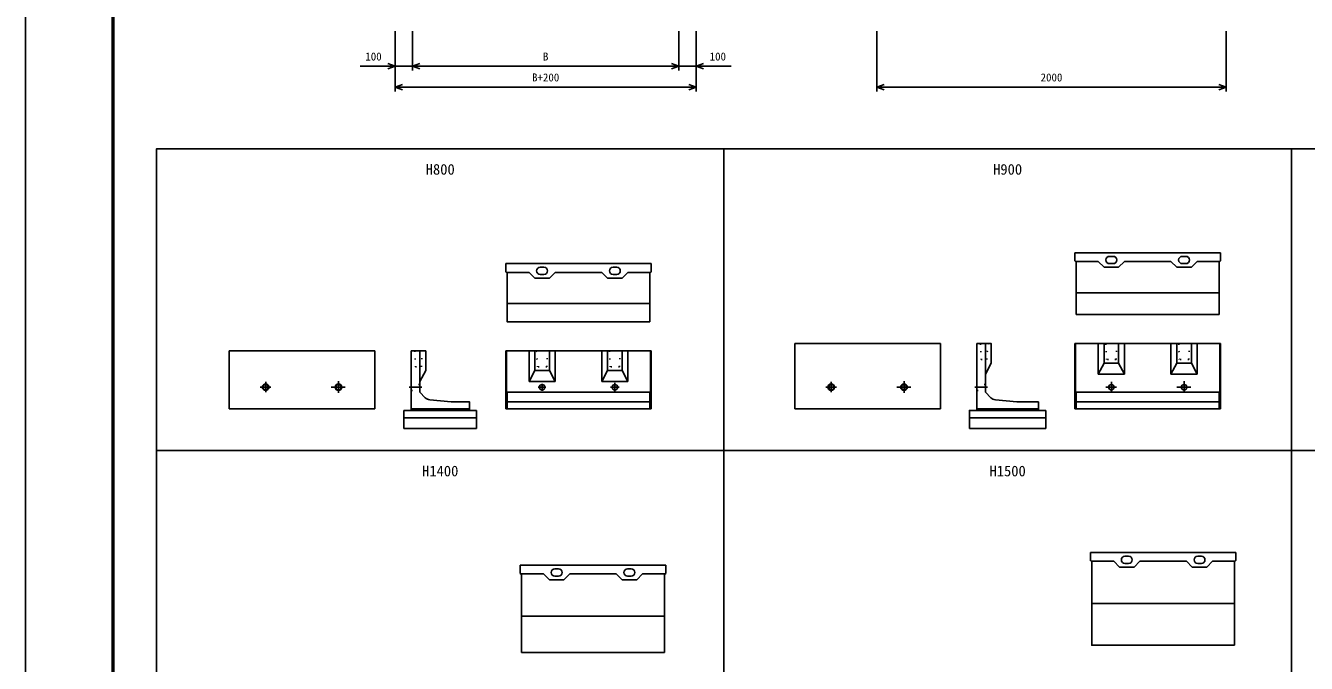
# Model space of a CAD drawing. Units: millimetres, scale not verified. Extents: x -50400 to 50400, y -17820 to 17820.
# Drawn here: x -50400 to -32794, y -857 to 7917 of the extents above; entities that cross this region are included whole.
import ezdxf
from ezdxf.enums import TextEntityAlignment as Align

# ---------------------------------------------------------------- set-up
doc = ezdxf.new("R2010")
doc.units = ezdxf.units.MM
doc.header["$LTSCALE"] = 60
doc.linetypes.add('CHAIN1', pattern=[8, 5, -1, 1, -1])
doc.linetypes.add('DOTTED', pattern=[1.75, 0.25, -1.5])
for name, color, linetype, lineweight in [('0-0_CENTER', 7, 'CHAIN1', 25), ('0-1_DIM', 7, 'Continuous', 25), ('0-2_Defpoints', 5, 'Continuous', 25), ('0-4_HYO', 3, 'Continuous', 25), ('0-6_OUTLINE', 1, 'Continuous', 25), ('0-7_OUTLINE2', 4, 'DOTTED', 25), ('0-8_TXT', 7, 'Continuous', 25), ('0-9_WAKU', 3, 'Continuous', 25)]:
    doc.layers.add(name, color=color, linetype=linetype, lineweight=lineweight)
doc.styles.add('ＭＳ ゴシック', font='')
doc.styles.get('ＭＳ ゴシック').set_extended_font_data('MS Gothic')

msp = doc.modelspace()

# ---------------------------------------------------------------- linework, layer by layer
at = {"layer": '0-0_CENTER'}
for p, q in [((-47100, 3016), (-47100, 2876.42)), ((-46100, 3025.69), (-46100, 2864.78)), ((-42300, 3000.55), (-42300, 2887.19)), ((-39325, 3016), (-39325, 2876.42)), ((-38325, 3025.69), (-38325, 2864.78)), ((-35475, 3016), (-35475, 2876.42)), ((-34475, 3025.69), (-34475, 2864.78)), ((-47174.99, 2942.61), (-47028.15, 2942.61)), ((-46200.29, 2942.61), (-46005.9, 2942.61)), ((-45126.11, 2942.61), (-44951.55, 2942.61)), ((-43352.62, 2942.61), (-43248.97, 2942.61)), ((-43300, 2990.09), (-43300, 2894.77)), ((-42357.77, 2942.61), (-42242.71, 2942.61)), ((-39399.99, 2942.61), (-39253.15, 2942.61)), ((-38425.29, 2942.61), (-38230.9, 2942.61)), ((-37351.11, 2942.61), (-37176.55, 2942.61)), ((-35549.99, 2942.61), (-35403.15, 2942.61)), ((-34575.29, 2942.61), (-34380.9, 2942.61))]:
    msp.add_line(p, q, dxfattribs=at)
at = {"layer": '0-1_DIM'}
for p, q in [((-45320.77, 7010.99), (-45320.77, 7838.99)), ((-45080.77, 7298.99), (-45080.77, 7838.99)), ((-45080.77, 7298.99), (-45080.77, 7838.99)), ((-41420.77, 7298.99), (-41420.77, 7838.99)), ((-41180.77, 7010.99), (-41180.77, 7838.99)), ((-38697.36, 7010.99), (-38697.36, 7838.99)), ((-33897.36, 7010.99), (-33897.36, 7838.99)), ((-45799.68, 7358.99), (-45320.77, 7358.99)), ((-45320.77, 7358.99), (-45080.77, 7358.99)), ((-45080.77, 7358.99), (-41420.77, 7358.99)), ((-41420.77, 7358.99), (-41180.77, 7358.99)), ((-40701.86, 7358.99), (-41180.77, 7358.99)), ((-45320.77, 7070.99), (-41180.77, 7070.99)), ((-38697.36, 7070.99), (-33897.36, 7070.99))]:
    msp.add_line(p, q, dxfattribs=at)
for points in [[(-45422.26, 7395.93), (-45320.77, 7358.99), (-45422.26, 7322.05)], [(-44979.28, 7395.93), (-45080.77, 7358.99), (-44979.28, 7322.05)], [(-41522.26, 7395.93), (-41420.77, 7358.99), (-41522.26, 7322.05)], [(-41079.28, 7395.93), (-41180.77, 7358.99), (-41079.28, 7322.05)], [(-45219.28, 7107.93), (-45320.77, 7070.99), (-45219.28, 7034.05)], [(-41282.26, 7107.93), (-41180.77, 7070.99), (-41282.26, 7034.05)], [(-38595.88, 7107.93), (-38697.36, 7070.99), (-38595.88, 7034.05)], [(-33998.85, 7107.93), (-33897.36, 7070.99), (-33998.85, 7034.05)]]:
    msp.add_lwpolyline(points, dxfattribs=at)
at = {"layer": '0-2_Defpoints'}
msp.add_lwpolyline([(-50400, -17820), (0, -17820), (0, 17820), (-50400, 17820)], close=True, dxfattribs=at)
at = {"layer": '0-4_HYO'}
for points in [[(-48600, 2072.61), (-40800, 2072.61), (-40800, 6222.61), (-48600, 6222.61)], [(-40800, 2072.61), (-33000, 2072.61), (-33000, 6222.61), (-40800, 6222.61)], [(-33000, 2072.61), (-25200, 2072.61), (-25200, 6222.61), (-33000, 6222.61)], [(-48600, -3077.39), (-40800, -3077.39), (-40800, 2072.61), (-48600, 2072.61)], [(-40800, -3077.39), (-33000, -3077.39), (-33000, 2072.61), (-40800, 2072.61)], [(-33000, -3077.39), (-25200, -3077.39), (-25200, 2072.61), (-33000, 2072.61)]]:
    msp.add_lwpolyline(points, close=True, dxfattribs=at)
at = {"layer": '0-6_OUTLINE'}
for p, q in [((-35975, 4792.61), (-33975, 4792.61)), ((-35975, 4681.61), (-35975, 4792.61)), ((-33975, 4681.61), (-33975, 4792.61)), ((-43800, 4642.61), (-41800, 4642.61)), ((-43800, 4531.61), (-43800, 4642.61)), ((-43275, 4592.61), (-43325, 4592.61)), ((-42275, 4592.61), (-42325, 4592.61)), ((-41800, 4531.61), (-41800, 4642.61)), ((-35957, 4663.61), (-35975, 4681.61)), ((-35966, 4672.61), (-35655, 4672.61)), ((-35957, 3942.61), (-35957, 4663.61)), ((-35575, 4592.61), (-35655, 4672.61)), ((-35375, 4592.61), (-35575, 4592.61)), ((-35450, 4742.61), (-35500, 4742.61)), ((-35450, 4642.61), (-35500, 4642.61)), ((-35375, 4592.61), (-35295, 4672.61)), ((-34655, 4672.61), (-35295, 4672.61)), ((-34575, 4592.61), (-34655, 4672.61)), ((-34375, 4592.61), (-34574.26, 4592.61)), ((-34450, 4742.61), (-34500, 4742.61)), ((-34450, 4642.61), (-34500, 4642.61)), ((-34375, 4592.61), (-34295, 4672.61)), ((-33984, 4672.61), (-34295, 4672.61)), ((-33993, 4663.61), (-33975, 4681.61)), ((-33993, 3942.61), (-33993, 4663.61)), ((-43782, 4513.61), (-43800, 4531.61)), ((-43791, 4522.61), (-43480, 4522.61)), ((-43400, 4442.61), (-43480, 4522.61)), ((-43200, 4442.61), (-43400, 4442.61)), ((-43275, 4492.61), (-43325, 4492.61)), ((-43200, 4442.61), (-43120, 4522.61)), ((-42480, 4522.61), (-43120, 4522.61)), ((-42400, 4442.61), (-42480, 4522.61)), ((-42200, 4442.61), (-42399.26, 4442.61)), ((-42275, 4492.61), (-42325, 4492.61)), ((-42200, 4442.61), (-42120, 4522.61)), ((-41809, 4522.61), (-42120, 4522.61)), ((-41818, 4513.61), (-41800, 4531.61)), ((-41818, 3842.61), (-41818, 4513.61)), ((-33993, 4242.61), (-35957, 4242.61)), ((-41818, 4092.61), (-43782, 4092.61)), ((-33993, 3942.61), (-35957, 3942.61)), ((-39825, 3542.61), (-37825, 3542.61)), ((-39825, 2642.61), (-39825, 3542.61)), ((-37825, 2642.61), (-37825, 3542.61)), ((-37325, 2622.61), (-37325, 3542.61)), ((-37205, 3542.61), (-37205, 2872.61)), ((-35975, 2642.61), (-35975, 3542.61)), ((-35975, 3542.61), (-33975, 3542.61)), ((-35966, 2872.61), (-35966, 3542.61)), ((-35655, 3542.61), (-35655, 3122.61)), ((-35575, 3542.61), (-35575, 3272.61)), ((-35375, 3542.61), (-35375, 3272.61)), ((-35295, 3542.61), (-35295, 3122.61)), ((-34655, 3542.61), (-34655, 3122.61)), ((-34575, 3542.61), (-34575, 3272.61)), ((-34375, 3542.61), (-34375, 3272.61)), ((-34295, 3542.61), (-34295, 3122.61)), ((-33984, 2872.61), (-33984, 3542.61)), ((-33975, 2642.61), (-33975, 3542.61)), ((-47600, 3442.61), (-45600, 3442.61)), ((-47600, 2642.61), (-47600, 3442.61)), ((-45600, 2642.61), (-45600, 3442.61)), ((-45100, 2622.61), (-45100, 3442.61)), ((-44980, 3442.61), (-44980, 2872.61)), ((-43800, 3442.61), (-41800, 3442.61)), ((-43800, 3442.61), (-43800, 2642.61)), ((-43791, 2872.61), (-43791, 3442.61)), ((-43480, 3442.61), (-43480, 3022.61)), ((-43400, 3442.61), (-43400, 3172.61)), ((-43200, 3442.61), (-43200, 3172.61)), ((-43120, 3442.61), (-43120, 3022.61)), ((-42480, 3442.61), (-42480, 3022.61)), ((-42400, 3442.61), (-42400, 3172.61)), ((-42200, 3442.61), (-42200, 3172.61)), ((-42120, 3442.61), (-42120, 3022.61)), ((-41809, 2872.61), (-41809, 3442.61)), ((-41800, 3442.61), (-41800, 2642.61)), ((-44980, 3022.61), (-44900, 3172.61)), ((-43400, 3172.61), (-43480, 3022.61)), ((-43400, 3172.61), (-43200, 3172.61)), ((-43120, 3022.61), (-43200, 3172.61)), ((-42400, 3172.61), (-42480, 3022.61)), ((-42400, 3172.61), (-42200, 3172.61)), ((-42120, 3022.61), (-42200, 3172.61)), ((-37205, 3122.61), (-37125, 3272.61)), ((-35575, 3272.61), (-35655, 3122.61)), ((-35575, 3272.61), (-35375, 3272.61)), ((-35295, 3122.61), (-35375, 3272.61)), ((-34575, 3272.61), (-34655, 3122.61)), ((-34575, 3272.61), (-34375, 3272.61)), ((-34295, 3122.61), (-34375, 3272.61)), ((-43480, 3022.61), (-43120, 3022.61)), ((-42480, 3022.61), (-42120, 3022.61)), ((-35655, 3122.61), (-35295, 3122.61)), ((-34655, 3122.61), (-34295, 3122.61)), ((-44905.6, 2798.22), (-44980, 2872.61)), ((-43782, 2863.61), (-43791, 2872.61)), ((-43791, 2872.61), (-41809, 2872.61)), ((-43782, 2642.61), (-43782, 2863.61)), ((-41809, 2872.61), (-41818, 2863.61)), ((-41818, 2642.61), (-41818, 2863.61)), ((-37130.6, 2798.22), (-37205, 2872.61)), ((-35957, 2863.61), (-35966, 2872.61)), ((-35966, 2872.61), (-33984, 2872.61)), ((-35957, 2642.61), (-35957, 2863.61)), ((-33984, 2872.61), (-33993, 2863.61)), ((-33993, 2642.61), (-33993, 2863.61)), ((-47600, 2642.61), (-45600, 2642.61)), ((-45100, 2642.61), (-44300, 2642.61)), ((-44550, 2742.61), (-44843.94, 2769.34)), ((-41800, 2642.61), (-43800, 2642.61)), ((-43782, 2742.61), (-41818, 2742.61)), ((-37825, 2642.61), (-39825, 2642.61)), ((-37325, 2642.61), (-36475, 2642.61)), ((-36775, 2742.61), (-37068.94, 2769.34)), ((-36475, 2742.61), (-36775, 2742.61)), ((-36475, 2622.61), (-36475, 2742.61)), ((-33975, 2642.61), (-35975, 2642.61)), ((-35957, 2742.61), (-33993, 2742.61)), ((-44200, 2622.61), (-45200, 2622.61)), ((-45200, 2622.61), (-45200, 2372.61)), ((-44200, 2522.61), (-45200, 2522.61)), ((-44200, 2622.61), (-44200, 2372.61)), ((-36375, 2522.61), (-37425, 2522.61)), ((-36375, 2622.61), (-36375, 2372.61)), ((-44200, 2372.61), (-45200, 2372.61)), ((-36375, 2372.61), (-37425, 2372.61)), ((-35762.5, 667.61), (-33762.5, 667.61)), ((-35753.5, 547.61), (-35442.5, 547.61)), ((-35362.5, 467.61), (-35442.5, 547.61)), ((-35237.5, 617.61), (-35287.5, 617.61)), ((-35162.5, 467.61), (-35082.5, 547.61)), ((-34237.5, 617.61), (-34287.5, 617.61)), ((-34162.5, 467.61), (-34082.5, 547.61)), ((-33771.5, 547.61), (-34082.5, 547.61)), ((-33780.5, 538.61), (-33762.5, 556.61)), ((-33780.5, -607.39), (-33780.5, 538.61)), ((-33762.5, 556.61), (-33762.5, 667.61)), ((-43600, 492.61), (-41600, 492.61)), ((-43591, 372.61), (-43280, 372.61)), ((-43582, -707.39), (-43582, 363.61)), ((-43200, 292.61), (-43280, 372.61)), ((-43075, 442.61), (-43125, 442.61)), ((-43000, 292.61), (-42920, 372.61)), ((-42075, 442.61), (-42125, 442.61)), ((-42000, 292.61), (-41920, 372.61)), ((-41609, 372.61), (-41920, 372.61)), ((-41618, 363.61), (-41600, 381.61)), ((-41618, -707.39), (-41618, 363.61)), ((-41600, 381.61), (-41600, 492.61)), ((-35162.5, 467.61), (-35362.5, 467.61)), ((-35237.5, 517.61), (-35287.5, 517.61)), ((-34162.5, 467.61), (-34362.5, 467.61)), ((-34237.5, 517.61), (-34287.5, 517.61)), ((-43000, 292.61), (-43200, 292.61)), ((-43075, 342.61), (-43125, 342.61)), ((-42000, 292.61), (-42200, 292.61)), ((-42075, 342.61), (-42125, 342.61)), ((-33780.5, -32.39), (-35744.5, -32.39)), ((-41618, -207.39), (-43582, -207.39)), ((-43582, -707.39), (-41618, -707.39))]:
    msp.add_line(p, q, dxfattribs=at)
for points in [[(-41818, 3842.61), (-43782, 3842.61), (-43782, 4513.61)], [(-37325, 3542.61), (-37125, 3542.61), (-37125, 3272.61)], [(-45100, 3442.61), (-44900, 3442.61), (-44900, 3172.61)], [(-44300, 2622.61), (-44300, 2742.61), (-44550, 2742.61)], [(-36375, 2622.61), (-37425, 2622.61), (-37425, 2372.61)], [(-35744.5, 538.61), (-35762.5, 556.61), (-35762.5, 667.61)], [(-33780.5, -607.39), (-35744.5, -607.39), (-35744.5, 538.61)], [(-34362.5, 467.61), (-34442.5, 547.61), (-35082.5, 547.61)], [(-43582, 363.61), (-43600, 381.61), (-43600, 492.61)], [(-42200, 292.61), (-42280, 372.61), (-42920, 372.61)]]:
    msp.add_lwpolyline(points, dxfattribs=at)
for centre, radius in [((-47100, 2942.61), 45), ((-47100, 2942.61), 37.5), ((-46100, 2942.61), 45), ((-46100, 2942.61), 37.5), ((-43300, 2942.61), 37.5), ((-42300, 2942.61), 37.5), ((-39325, 2942.61), 45), ((-39325, 2942.61), 37.5), ((-38325, 2942.61), 45), ((-38325, 2942.61), 37.5), ((-35475, 2942.61), 37.5), ((-34475, 2942.61), 37.5)]:
    msp.add_circle(centre, radius, dxfattribs=at)
for centre, radius, start, end in [((-43325, 4542.61), 50, 90, 270), ((-43275, 4542.61), 50, 270, 90), ((-42325, 4542.61), 50, 90, 270), ((-42275, 4542.61), 50, 270, 90), ((-35500, 4692.61), 50, 90, 270), ((-35450, 4692.61), 50, 270, 90), ((-34500, 4692.61), 50, 90, 270), ((-34450, 4692.61), 50, 270, 90), ((-44834.89, 2868.93), 100, 225, 264.80557), ((-37059.89, 2868.93), 100, 225, 264.80557), ((-35287.5, 567.61), 50, 90, 270), ((-35237.5, 567.61), 50, 270, 90), ((-34287.5, 567.61), 50, 90, 270), ((-34237.5, 567.61), 50, 270, 90), ((-43125, 392.61), 50, 90, 270), ((-43075, 392.61), 50, 270, 90), ((-42125, 392.61), 50, 90, 270), ((-42075, 392.61), 50, 270, 90)]:
    msp.add_arc(centre, radius, start, end, dxfattribs=at)
at = {"layer": '0-7_OUTLINE2'}
for p, q in [((-37185, 3322.61), (-37175, 3542.61)), ((-35550, 3542.61), (-35540, 3322.61)), ((-35410, 3322.61), (-35400, 3542.61)), ((-34550, 3542.61), (-34540, 3322.61)), ((-34410, 3322.61), (-34400, 3542.61)), ((-44960, 3222.61), (-44950, 3442.61)), ((-43375, 3442.61), (-43365, 3222.61)), ((-43235, 3222.61), (-43225, 3442.61)), ((-42375, 3442.61), (-42365, 3222.61)), ((-42235, 3222.61), (-42225, 3442.61)), ((-43235, 3222.61), (-43365, 3222.61)), ((-42235, 3222.61), (-42365, 3222.61)), ((-35410, 3322.61), (-35540, 3322.61)), ((-34410, 3322.61), (-34540, 3322.61)), ((-45095, 2987.3), (-45100, 2992.61)), ((-45095, 2897.93), (-45100, 2892.61)), ((-44985, 2980.43), (-45095, 2987.3)), ((-45095, 2897.93), (-44985, 2904.8)), ((-44985, 2980.43), (-44980, 2985.11)), ((-44985, 2904.8), (-44980, 2900.11)), ((-37320, 2987.3), (-37325, 2992.61)), ((-37320, 2897.93), (-37325, 2892.61)), ((-37210, 2980.43), (-37320, 2987.3)), ((-37320, 2897.93), (-37210, 2904.8)), ((-37210, 2980.43), (-37205, 2985.11)), ((-37210, 2904.8), (-37205, 2900.11))]:
    msp.add_line(p, q, dxfattribs=at)
for points in [[(-37275, 3542.61), (-37265, 3322.61), (-37185, 3322.61)], [(-45050, 3442.61), (-45040, 3222.61), (-44960, 3222.61)]]:
    msp.add_lwpolyline(points, dxfattribs=at)
at = {"layer": '0-9_WAKU', "lineweight": 50}
msp.add_lwpolyline([(-49200, -16620), (-1200, -16620), (-1200, 16620), (-49200, 16620)], close=True, dxfattribs=at)

# ---------------------------------------------------------------- texts
at = {"layer": '0-1_DIM', "style": 'ＭＳ ゴシック'}
for s, p in [('100', (-45730.01, 7403.99)), ('B', (-43288.27, 7403.99)), ('100', (-40996.53, 7403.99)), ('B+200', (-43438.27, 7115.99)), ('2000', (-36447.36, 7115.99))]:
    msp.add_text(s, height=110, dxfattribs=at).set_placement(p, align=Align.BOTTOM_LEFT)
at = {"layer": '0-8_TXT', "style": 'ＭＳ ゴシック'}
for s, p in [('H800', (-44900, 5822.61)), ('H900', (-37100, 5822.61)), ('H1400', (-44950, 1672.61)), ('H1500', (-37150, 1672.61))]:
    msp.add_text(s, height=146.6, dxfattribs=at).set_placement(p, align=Align.BOTTOM_LEFT)

doc.saveas('drawing.dxf')
